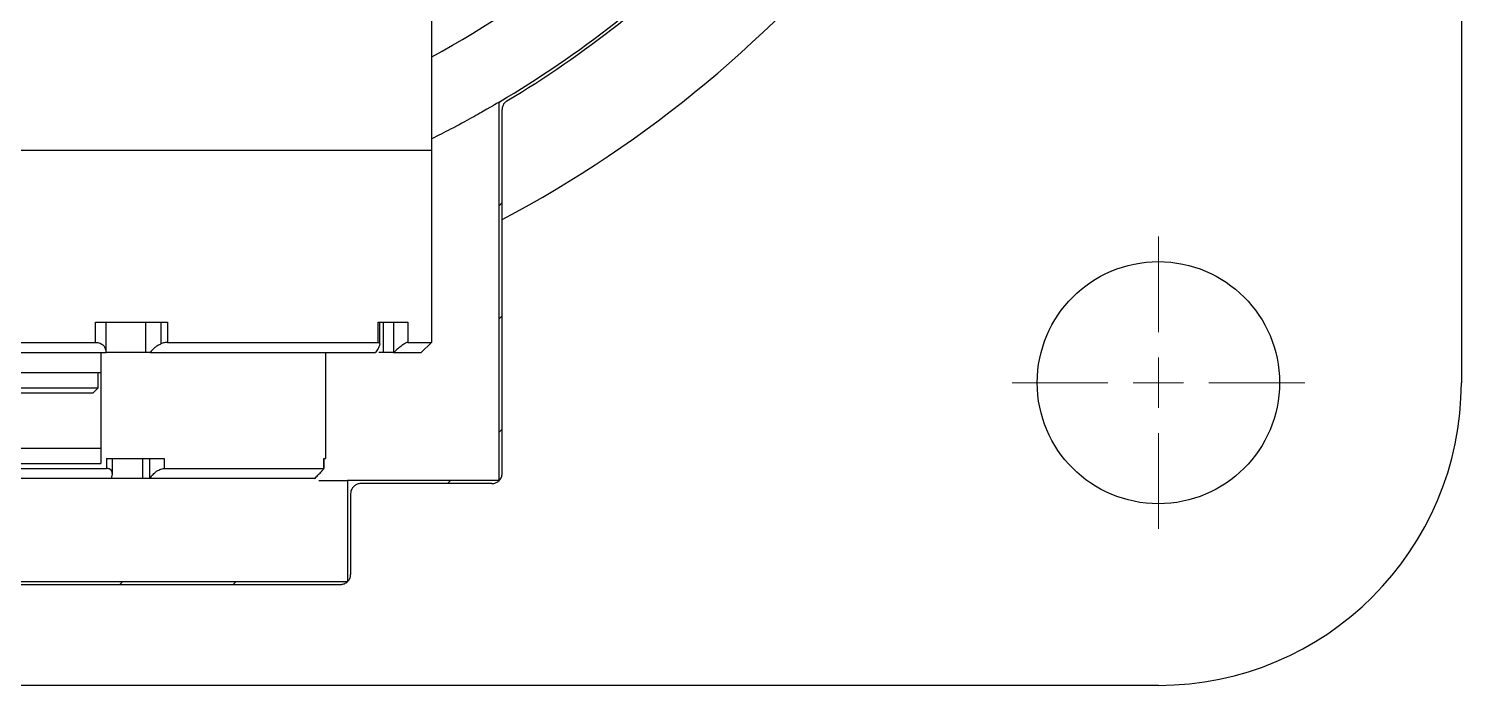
# Model space of a CAD drawing. Header units: millimetres. Extents: x -15 to 1174, y 15 to 856.
# Drawn here: x 137.6 to 194.4, y 346.2 to 372.3 of the extents above; entities that cross this region are included whole.
import ezdxf

# ---------------------------------------------------------------- set-up
doc = ezdxf.new("R2010")
doc.units = ezdxf.units.MM
doc.layers.get('0').update_dxf_attribs({"lineweight": 25})

# ---------------------------------------------------------------- blocks, each defined once
blk = doc.blocks.new('SW_HATCH_1')
at = {"color": 0, "linetype": 'Continuous', "lineweight": 18}
for p, q in [((0.9787104585016609, -16.98180178363499), (1.098710507174541, -16.86180173496209)), ((0.9787104884445286, -21.47192981422683), (1.098710537117381, -21.35192976555399)), ((0.9787105183874101, -25.96205784481865), (1.098710567060277, -25.84205779614575)), ((-1.059231643853395, -28.00000000706211), (-0.9392316430531789, -27.88000000626189)), ((-14.03948785148287, -32.00000009362224), (-13.91948785068275, -31.88000009282206)), ((-9.549359761005348, -32.00000006367935), (-9.429359760205037, -31.8800000628791))]:
    blk.add_line(p, q, dxfattribs=at)
blk = doc.blocks.new('SW_CENTERMARKSYMBOL_5')
at = {"color": 0, "linetype": 'Continuous', "lineweight": 18}
for p, q in [((0, 2.000000000000002), (0, 5.800000000000027)), ((0, 0), (0, 1.000000000000001)), ((-2.000000000000002, 0), (-5.800000000000027, 0)), ((0, 0), (-1.000000000000001, 0)), ((0, 0), (0, -1.000000000000001)), ((0, 0), (1.000000000000001, 0)), ((2.000000000000002, 0), (5.8, 0)), ((0, -2.000000000000002), (0, -5.799999999999972))]:
    blk.add_line(p, q, dxfattribs=at)

msp = doc.modelspace()

# ---------------------------------------------------------------- linework, layer by layer
at = {"color": 7, "linetype": 'Continuous', "lineweight": 25}
for p, q in [((194.3923891538295, 394.2468075728476), (194.3923891538265, 358.2468071727275)), ((153.5923893726087, 373.4468073007687), (153.5923894126208, 367.4468073007693)), ((156.2723804297338, 354.3668073186414), (156.2723803296891, 369.3691664382122)), ((156.3923804773397, 354.6468073194416), (156.392380381129, 369.0742312522647)), ((153.592380638817, 367.4468073007686), (153.5923806894983, 359.8468066212976)), ((140.2896131323056, 360.6468072120581), (143.1426072943134, 360.6468072310826)), ((140.289613137643, 359.8468065325879), (140.2896131323078, 360.6468072120581)), ((140.7022659504113, 359.4468072148102), (140.702265942409, 360.64680721481)), ((142.2724089657046, 360.6468072252797), (142.2724089737068, 359.4468072252798)), ((142.8720317407169, 360.6468072292785), (142.872031746478, 359.7828319963078)), ((143.1426072943134, 360.6468072310826), (143.1426072996483, 359.846806551612)), ((151.4825423754141, 360.6468072866991), (152.6642913461879, 360.6468072945805)), ((151.4825423807467, 359.8468066072277), (151.4825423754119, 360.6468072866991)), ((151.5470164084149, 359.7753592649827), (151.5470164026035, 360.6468072871292)), ((151.685335699491, 360.6468072880511), (151.6853357074929, 359.4468072880512)), ((152.0942909608853, 360.6468072907794), (152.0942909688874, 359.4468072907794)), ((152.6642913461879, 360.6468072945805), (152.6642913515228, 359.8468066151095)), ((153.5923806894981, 359.8468066212974), (153.1923843519455, 359.4468072981022)), ((140.4923894657825, 359.44680721341), (140.4923894951244, 355.04680721341)), ((149.3923894659711, 359.4468072727607), (149.3923894939791, 355.2468072727607)), ((151.6853357074929, 359.4468072880512), (151.5166092059052, 359.446807286927)), ((152.0942909688874, 359.4468072907794), (152.1018748517261, 359.446807290829)), ((140.3923822632008, 358.0468073557832), (140.3923822591995, 358.6468070816229)), ((140.1923848394149, 357.8468084393299), (140.3923822632008, 358.0468073557832)), ((140.7246277521267, 355.2468072149592), (143.002393197715, 355.246807230149)), ((140.7246277521266, 355.2468072149592), (140.724627754794, 354.8468072149581)), ((140.9557680694217, 354.6201177072834), (140.9557680652426, 355.2468072165001)), ((142.1544918491457, 355.2468072244948), (142.1544918544809, 354.4468072244948)), ((142.4263829374317, 355.246807226308), (142.4263829427669, 354.446807226308)), ((143.002393197715, 355.246807230149), (143.0023932003824, 354.8468072301478)), ((149.3346314562074, 355.2468072723763), (149.3923894939791, 355.2468072727607)), ((149.3346314588745, 354.8468072723753), (149.3346314562074, 355.2468072723763)), ((149.336171673226, 354.8453080555062), (149.3346314588754, 354.8468072723753)), ((149.3361716705473, 355.2468072723866), (149.3361716732248, 354.8453080555062)), ((140.9160314435509, 354.4468072162351), (140.9557680694217, 354.6201177072834)), ((142.4263829427668, 354.4468072263082), (142.154491854481, 354.446807224495)), ((142.4421365807357, 354.4468072264132), (142.4263829427669, 354.4468072263082)), ((149.1344245318969, 354.3668072710412), (150.2723770027553, 354.3668072786297)), ((150.2723770027553, 354.3668072786297), (150.2723770294297, 350.3668072786297)), ((156.2723804297338, 354.3668073186414), (150.2723770027553, 354.3668072786297)), ((155.9923803129591, 354.2468073167742), (150.7923773998035, 354.2468072820974)), ((150.3923770999509, 353.84680727943), (150.3923771212919, 350.6468072794302)), ((118.512402023514, 350.3668070668351), (150.2723770294297, 350.3668072786297)), ((118.7924022486203, 350.2468070687024), (149.9923768059239, 350.2468072767625)), ((182.3923891538257, 346.2468071727286), (86.39238915382587, 346.2468071727362))]:
    msp.add_line(p, q, dxfattribs=at)
msp.add_circle((182.3923891538266, 358.2468071727284), 4.799999999999979, dxfattribs=at)
for centre, radius, start, end in [((134.3923891538307, 406.2468071727323), 47.00000000000001, 297.9100562150252, 345.207503340681), ((134.3923891538304, 406.2468071727324), 40.00000000000002, 298.7229346292895, 319.9049780293034), ((134.3923891538304, 406.2468071727324), 42.87999999999996, 300.6812156007773, 315.5284410488159), ((134.3923891538304, 406.2468071727324), 42.99999999999992, 301.0729376986731, 315.3746921304137), ((182.3923891538266, 358.2468071727284), 11.99999999999994, 269.9999999999964, 359.9999999999962)]:
    msp.add_arc(centre, radius, start, end, dxfattribs=at)
for points, knots in [([(156.2723803296891, 369.3691664382122), (156.2506219743045, 369.3562987579089), (156.2061057394075, 369.3299722884292), (155.8293312884759, 369.1072710261028), (155.2168836262098, 368.760415079107), (154.4765973681022, 368.3543049736282), (153.8527095254755, 368.0403041658365), (153.5923894095367, 367.9092858623781)], [0, 0, 0, 0, 0.2044150031497341, 0.4182203174767764, 0.6328470648849382, 0.8468037231916095, 1, 1, 1, 1]), ([(156.5859290086775, 369.416835835365), (156.5498630201425, 369.3898275528085), (156.4777310427843, 369.3358109874798), (156.4070100844224, 369.2131041695352), (156.3973325686719, 369.1212400478061), (156.392380381129, 369.0742312522647)], [0, 0, 0, 0, 0.3280829949964876, 0.6561659926152454, 1, 1, 1, 1]), ([(156.4556500380893, 369.2885263841677), (156.4604039268891, 369.2969918997734), (156.4678251073624, 369.3102072108071), (156.4769003385748, 369.3200014984384), (156.4801621226986, 369.3235217230093)], [0, 0, 0, 0, 0.6405839093829793, 1, 1, 1, 1]), ([(140.289613137643, 359.8468065325879), (140.3203690602603, 359.8450285602282), (140.3832566280285, 359.8413930862204), (140.5005841703501, 359.8057340284738), (140.608571830556, 359.7278643972019), (140.6864233475425, 359.5979328276787), (140.6966112601146, 359.5004534636211), (140.702218019022, 359.446807214809)], [0, 0, 0, 0, 0.1142875732995636, 0.2336872673383793, 0.4962829445601662, 0.7227871688710296, 1, 1, 1, 1]), ([(143.1426072996478, 359.8468065516124), (143.098868357389, 359.843709197206), (143.0092788613574, 359.8373649555308), (142.9184971385407, 359.8012860471736), (142.8720364210686, 359.7828214056589)], [0, 0, 0, 0, 0.488215072036377, 1, 1, 1, 1]), ([(151.4825423807468, 359.8468066072278), (151.4959524801716, 359.8450285718055), (151.5233738821023, 359.8413927878776), (151.5524813813982, 359.8057310424275), (151.5440903440175, 359.7278795881621), (151.483317847526, 359.5979474041065), (151.4144931848375, 359.5004654430401), (151.3766092059053, 359.4468072859923)], [0, 0, 0, 0, 0.1142717273380487, 0.2336664975683232, 0.496281846317736, 0.7227324163111258, 1, 1, 1, 1]), ([(152.6642913515217, 359.8468066151096), (152.6517344080795, 359.8449126533781), (152.6262539659855, 359.8410694424528), (152.5484045767011, 359.8037736686806), (152.4261216993157, 359.7231458120185), (152.263693692506, 359.5943847152757), (152.1565572210538, 359.4966771526396), (152.1018748517261, 359.446807290829)], [0, 0, 0, 0, 0.1209755940474105, 0.2454826393935231, 0.4964284302572122, 0.7429774736242282, 1, 1, 1, 1]), ([(142.2724089737068, 359.4468072252798), (142.2639482423606, 359.4468072252235), (142.2470267796684, 359.4468072251108), (142.1498662681821, 359.4468072244629), (142.006174399478, 359.4468072235046), (141.8189789933585, 359.4468072222564), (141.6005812254249, 359.4468072207999), (141.3629596256877, 359.4468072192153), (141.1209500334001, 359.4468072176015), (140.8928123441224, 359.4468072160801), (140.7634646228272, 359.4468072152175), (140.7022659504113, 359.4468072148094)], [0, 0, 0, 0, 0.1123846523916354, 0.2247693047833549, 0.3371539571750898, 0.4495386095668141, 0.5619232619585326, 0.6743079143502652, 0.7866925667419901, 0.8990772191337079, 1, 1, 1, 1]), ([(142.8720364210686, 359.7828214056589), (142.8311850550247, 359.7625325001639), (142.7465114734248, 359.720479211342), (142.5951249718203, 359.6099753781263), (142.5098448793158, 359.5119553852314), (142.4531641875484, 359.446807226486)], [0, 0, 0, 0, 0.238166882146833, 0.4936540655262696, 1, 1, 1, 1]), ([(134.3923894711053, 358.6468070416116), (135.0263400715551, 358.6468070458392), (136.2942412724547, 358.6468070542946), (138.1564194023294, 358.6468070667126), (139.5681679916729, 358.6468070761271), (140.3123889581483, 358.6468070810899), (140.4923894711173, 358.6468070822903)], [0, 0, 0, 0, 0.3012932881766771, 0.6025865763533722, 0.9038798645300699, 1, 1, 1, 1]), ([(128.2923894911225, 355.6468071320536), (128.6623629692461, 355.6468071345208), (129.7713947853467, 355.6468071419166), (131.8470078386312, 355.6468071557579), (134.39238949149, 355.6468071727321), (136.9377711443355, 355.6468071897062), (139.0133841973658, 355.6468072035476), (140.1224160132292, 355.6468072109434), (140.4923894911232, 355.6468072134106)], [0, 0, 0, 0, 0.1000961661231409, 0.3000480830768341, 0.5000000000305286, 0.6999519169842228, 0.8999038339379172, 1, 1, 1, 1]), ([(140.9557680694217, 354.6201177072834), (140.9535003886364, 354.6495172996936), (140.9491349024597, 354.7061141166259), (140.9077144794098, 354.7786241674818), (140.8478042583625, 354.823248536755), (140.7821782664304, 354.8438667502377), (140.7436626099819, 354.845834655053), (140.7246277547945, 354.8468072149581)], [0, 0, 0, 0, 0.2594126495882002, 0.4993923056413711, 0.7488400448590941, 0.8758740258939909, 1, 1, 1, 1]), ([(142.4421365807357, 354.446807226413), (142.4712320639009, 354.4920258598835), (142.5293274198434, 354.5823145343074), (142.6420002571334, 354.6897866079732), (142.7461892231145, 354.7627559868436), (142.8323198821379, 354.8083444312738), (142.9205886650265, 354.8403216427926), (142.9757053186694, 354.8446913744997), (143.0023932003822, 354.8468072301479)], [0, 0, 0, 0, 0.2499117896340945, 0.4990023465360215, 0.6318598327115585, 0.7496769098488788, 0.8787917520682, 1, 1, 1, 1]), ([(148.965778525314, 354.4468072699161), (149.0083951503956, 354.4897763782301), (149.0937787574013, 354.5758661953062), (149.2113312728064, 354.6978995907568), (149.2906522046944, 354.7841501495593), (149.3303085746449, 354.8318984731076), (149.3342535268727, 354.8409210336572), (149.336171673226, 354.8453080555062)], [0, 0, 0, 0, 0.2490304895188913, 0.4989395900961698, 0.7485664119463479, 0.8777459415980883, 1, 1, 1, 1]), ([(142.154491854481, 354.4468072244948), (142.0855610921141, 354.4468072240351), (141.9476995673804, 354.4468072231158), (141.6233072160894, 354.4468072209526), (141.2799731213413, 354.446807218663), (141.0244894342435, 354.4468072169593), (140.927949589298, 354.4468072163156), (140.9160314439152, 354.446807216236)], [0, 0, 0, 0, 0.241496876971081, 0.4829937539419847, 0.7244906309128946, 0.9659875078837977, 1, 1, 1, 1]), ([(150.7923773998035, 354.2468072820974), (150.7799010259712, 354.2464445210047), (150.7226601488583, 354.2447801942213), (150.622033529309, 354.2169341438549), (150.5089755157662, 354.1400421618042), (150.4384811957499, 354.0432595610434), (150.3994135742306, 353.9428107906321), (150.3948653380607, 353.880756042085), (150.3923770999509, 353.84680727943)], [0, 0, 0, 0, 0.05980173980178494, 0.274366902203643, 0.4889320457720662, 0.703497075984824, 0.8377898931256649, 1, 1, 1, 1]), ([(155.9923803129591, 354.2468073167742), (155.9950258438214, 354.2468243773191), (156.042435332154, 354.2471301124427), (156.1349842349578, 354.2649416055481), (156.2533958211895, 354.3335867225543), (156.3418705516147, 354.4375852049703), (156.386451886003, 354.5482897981675), (156.3907647863994, 354.6199588055964), (156.3923804773397, 354.6468073194416)], [0, 0, 0, 0, 0.01268742722372277, 0.2273662505726621, 0.4420450689309872, 0.6567238284929943, 0.8714025019450148, 0.9999999999999999, 0.9999999999999999, 0.9999999999999999, 0.9999999999999999]), ([(149.9923768059239, 350.2468072767625), (150.0355013614278, 350.2508804140153), (150.1235751860633, 350.2591990336956), (150.2427409263671, 350.3255351373743), (150.3345813287312, 350.4257868114761), (150.3848878917296, 350.539307100449), (150.3901944807396, 350.6154777216868), (150.3923771212919, 350.6468072794302)], [0, 0, 0, 0, 0.2059656608877461, 0.4206462718513919, 0.6353267773866678, 0.8500071208604442, 1, 1, 1, 1])]:
    msp.add_open_spline(points, degree=3, knots=knots, dxfattribs=at)
for points in [[(153.592380638817, 367.4468073007686), (153.5606786541249, 367.4468073005576), (153.4972746847407, 367.4468073001355), (152.9872529355455, 367.4468072967341), (152.1826543878321, 367.4468072913687), (151.0673394979209, 367.446807283931), (149.6684050213659, 367.4468072746021), (148.007639928571, 367.4468072635271), (146.114035707553, 367.4468072508994), (144.0198382905748, 367.446807236934), (141.760921283095, 367.4468072218702), (139.3759243142346, 367.4468072059656), (136.9056583050127, 367.4468071894925), (135.2301457099093, 367.446807178319), (134.3923894123575, 367.4468071727323)], [(128.4951643129321, 359.8468064539343), (129.4598891911982, 359.8468064603678), (131.3893389477305, 359.8468064732346), (134.3923886850746, 359.8468064932607), (137.395438438779, 359.8468065132868), (139.3248882380215, 359.8468065261536), (140.2896131376427, 359.8468065325871)], [(143.1426072996479, 359.8468065516117), (144.011699725195, 359.8468065574077), (145.7498845762893, 359.8468065689996), (148.0165686138761, 359.8468065841148), (149.9968384263924, 359.8468065973208), (150.9873077292953, 359.8468066039252), (151.4825423807467, 359.8468066072274)], [(152.6642913515218, 359.8468066151094), (152.9342745054714, 359.8468066169099), (153.4742408133708, 359.846806620511), (153.5530007307891, 359.8468066210354), (153.5923806894983, 359.8468066212976)], [(128.0825610147042, 359.4468071306542), (129.1108137369444, 359.4468071375109), (131.1673191814249, 359.4468071512243), (134.392389520226, 359.4468071727313), (137.6174598576542, 359.4468071942379), (139.6739652985661, 359.4468072079518), (140.702218019022, 359.4468072148088)], [(142.4531641875484, 359.446807226486), (142.42731235902, 359.4468072263134), (142.3756087019632, 359.446807225968), (142.3204946778621, 359.4468072256007), (142.2827296350124, 359.4468072253489), (142.275849194142, 359.4468072253029), (142.2724089737068, 359.4468072252798)], [(142.4531641875484, 359.446807226486), (143.3997543274436, 359.4468072327983), (145.2929346072339, 359.4468072454227), (147.7422882081956, 359.4468072617567), (149.8538728058955, 359.4468072758382), (150.869030405902, 359.4468072826076), (151.3766092059052, 359.4468072859922)], [(152.0942909688874, 359.4468072907794), (152.0567801129872, 359.4468072905292), (151.9817584011867, 359.4468072900289), (151.8734257543069, 359.4468072893064), (151.7718100921352, 359.4468072886291), (151.7141605023737, 359.4468072882438), (151.6853357074929, 359.4468072880512)], [(152.1018748517261, 359.446807290829), (152.4189371508006, 359.4468072929436), (153.0530617489499, 359.4468072971725), (153.1459434842803, 359.4468072977923), (153.1923843519455, 359.4468072981022)], [(128.3923966874094, 358.0468072757611), (128.4147269309518, 358.0468072759098), (128.4593874180365, 358.0468072762072), (128.8161628388158, 358.0468072785866), (129.3706748866278, 358.0468072822844), (130.1226044032104, 358.0468072872987), (131.0374308276628, 358.0468072933992), (132.0815047898351, 358.0468073003618), (133.2142998589447, 358.0468073079159), (134.3923894752223, 358.0468073157722), (135.570479091503, 358.0468073236283), (136.703274160622, 358.0468073311825), (137.7473481228096, 358.046807338145), (138.6621745472825, 358.0468073442456), (139.4141040638902, 358.04680734926), (139.9686161117307, 358.0468073529577), (140.325391532541, 358.0468073553371), (140.3700520196475, 358.0468073556345), (140.3923822632008, 358.0468073557832)], [(134.3923894765592, 357.8468084006522), (134.7719962834844, 357.8468084031833), (135.5312098973346, 357.8468084082455), (136.6262455715644, 357.8468084155481), (137.6355174745738, 357.8468084222785), (138.5198500408382, 357.8468084281758), (139.2467155327863, 357.8468084330229), (139.7827440614483, 357.8468084365975), (140.1276271070457, 357.8468084388972), (140.1707989286251, 357.8468084391857), (140.1923848394149, 357.8468084393299)], [(136.8337006182701, 355.0468071890119), (137.461000991869, 355.0468071931953), (138.7156017390666, 355.046807201562), (139.9001269097716, 355.0468072094606), (140.4923894951241, 355.04680721341)], [(136.8337006196065, 354.8468071890116), (137.5026809862268, 354.846807193473), (138.8406417194671, 354.8468072023956), (140.0966324096852, 354.8468072107711), (140.7246277547942, 354.846807214959)], [(143.0023932003824, 354.8468072301488), (143.4386355210339, 354.8468072330578), (144.3111201623368, 354.8468072388758), (145.4748432486822, 354.8468072466363), (146.5145338375929, 354.8468072535696), (147.4082568320685, 354.8468072595295), (148.1490621539846, 354.8468072644696), (148.7231747442266, 354.8468072682982), (149.1400962497074, 354.8468072710783), (149.2697863891521, 354.8468072719435), (149.3346314588745, 354.8468072723761)], [(140.9160314435509, 354.4468072162351), (140.4034168890348, 354.4468072128169), (139.3781877800027, 354.4468072059806), (137.7501501066817, 354.4468071951236), (136.0833757703606, 354.4468071840087), (134.9560515895285, 354.4468071764908), (134.3923894991125, 354.4468071727319)], [(148.965778525314, 354.4468072699161), (148.9129410568425, 354.4468072695637), (148.8072661198996, 354.4468072688591), (148.4033424887609, 354.4468072661655), (147.8257920066849, 354.4468072623141), (147.0643911561792, 354.4468072572366), (146.1348057353955, 354.4468072510375), (145.0455818811133, 354.4468072437739), (143.8214678388975, 354.4468072356107), (142.9019136667896, 354.4468072294789), (142.4421365807357, 354.446807226413)]]:
    msp.add_open_spline(points, degree=3, dxfattribs=at)

# ---------------------------------------------------------------- block references
at = {"color": 7, "linetype": 'Continuous', "lineweight": 18}
msp.add_blockref('SW_HATCH_1', (155.2936698985578, 382.2468073121145), dxfattribs=at)
at = {"color": 7, "linetype": 'Continuous', "lineweight": 0}
msp.add_blockref('SW_CENTERMARKSYMBOL_5', (182.3923891538266, 358.2468071727284), dxfattribs=at)

doc.saveas('drawing.dxf')
